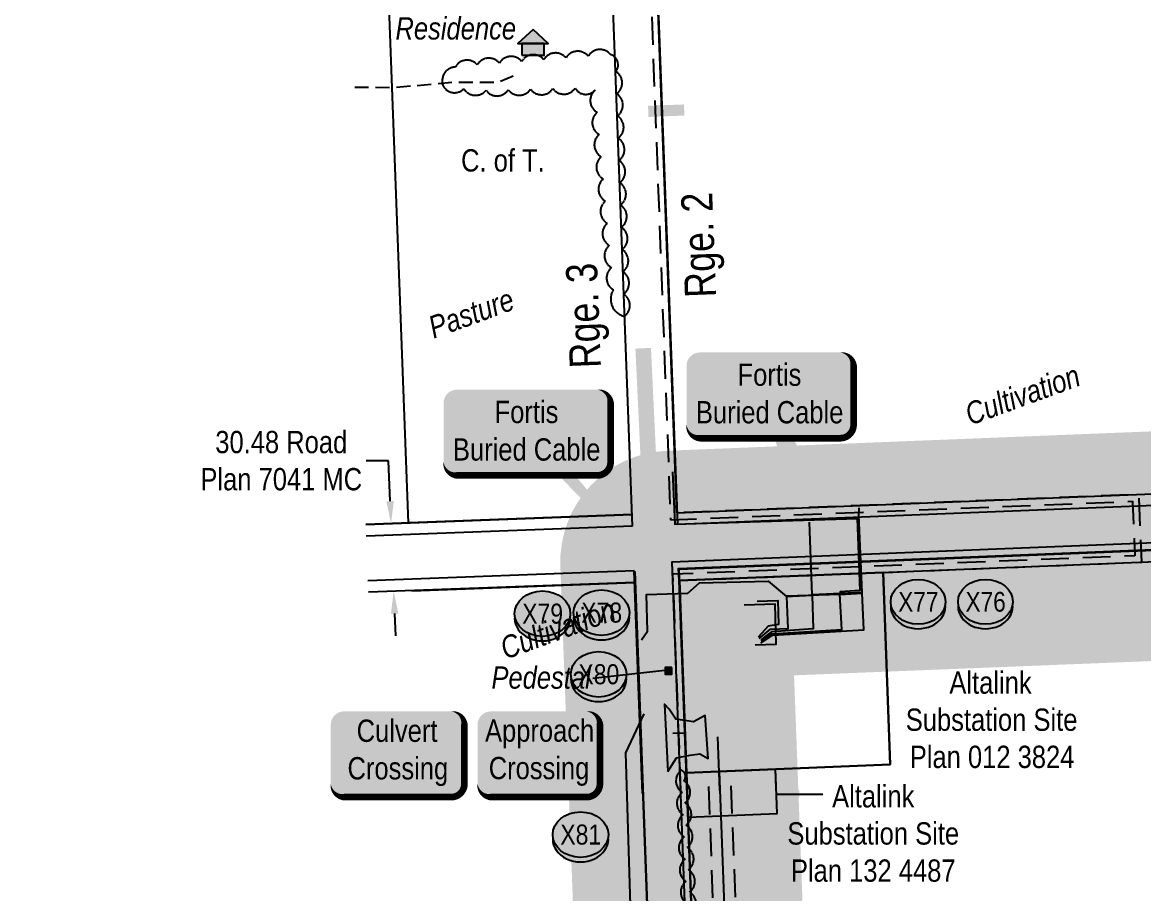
# Model space of a CAD drawing. Extents: x 665644 to 689199, y 5825051 to 5844826.
# Drawn here: x 683104 to 683608, y 5835478 to 5835869 of the extents above; entities that cross this region are included whole.
import ezdxf
from ezdxf.enums import TextEntityAlignment as Align

# ---------------------------------------------------------------- set-up
doc = ezdxf.new("R2010")
doc.units = 0
doc.header["$LTSCALE"] = 5
doc.header["$PDSIZE"] = 0.5
for name, pattern in [('0', [1, 1, 0]), ('foc-FLOWLINE', [3.75, 2.5, -1.25]), ('UG_PIPE', [1.875, 1.25, -0.625])]:
    doc.linetypes.add(name, pattern=pattern)
doc.layers.get('Defpoints').update_dxf_attribs({"color": 9})
for name, color, linetype in [('AS-PIPE-UG', 44, 'UG_PIPE'), ('AS-POWER', 104, 'foc-POWER'), ('AS-POWER-T', 104, 'Continuous'), ('AS-RESIDENCE', 14, 'Continuous'), ('AS-ROADS', 254, 'Continuous'), ('AS-TELEPHONE', 224, 'foc-TEL'), ('AS-TELEPHONE-T', 224, 'Continuous'), ('C-EZE', 13, 'foc-FLOWLINE'), ('CG-NOTES', 7, 'Continuous'), ('D-TXT', 6, 'Continuous'), ('DIMENSION', 1, 'Continuous'), ('F-EZE', 190, 'foc-FLOWLINE'), ('F-RW', 190, 'Continuous'), ('L-SEC', 7, 'Continuous'), ('L-TITLEDB', 4, 'Continuous'), ('L-TITLEDB-T', 4, 'Continuous'), ('P-BUFFER-H 30m', 51, 'Continuous'), ('P-CROSSINGS', 250, 'Continuous'), ('T-BUSH', 110, '0')]:
    doc.layers.add(name, color=color, linetype=linetype)
doc.layers.add('F-RW-T', color=190, linetype='Continuous', lineweight=9)
doc.layers.add('T-TEXT', color=48, linetype='Continuous', lineweight=18)
for name, color, linetype, true_color in [('P-75m DRAINAGE AREA', 7, 'Continuous', 0xf1f8f1), ('P-PROPOSED-WL3', 92, 'Continuous', 0x00bd00), ('P-PROPOSED-WL4', 7, 'Continuous', 0x5b5bc8)]:
    doc.layers.add(name, color=color, linetype=linetype, true_color=true_color)
doc.styles.add('175L', font='ARIALN.TTF', dxfattribs={"height": 20})
doc.styles.add('80', font='ARIALN.TTF', dxfattribs={"height": 10})
doc.styles.add('80CG', font='ARIALN.TTF', dxfattribs={"height": 10})
doc.styles.add('80L', font='ARIALN.TTF', dxfattribs={"height": 10})
doc.styles.add('80LS', font='ARIALNI.TTF', dxfattribs={"height": 10})
doc.styles.add('Crossing', font='ARIALN.TTF', dxfattribs={"height": 10})
doc.styles.add('foc-LtypeFont', font='ARIALN.TTF', dxfattribs={"height": 7.35})
doc.linetypes.add('foc-POWER', pattern='A,6,-1,["P",foc-LtypeFont,S=0.2,R=0,X=-0.625,Y=-0.75],-1.24,4', length=12.24)
doc.linetypes.add('foc-POWER-NOLINE', pattern='A,0,-4,["P",foc-LtypeFont,S=0.2,R=0,X=-0.625,Y=-0.75],-8.24', length=12.24)
doc.linetypes.add('foc-TEL', pattern='A,2,-1,["T",foc-LtypeFont,S=0.2,R=0,X=-0.425,Y=-0.75],-1.24,8', length=12.24)
doc.linetypes.add('foc-TEL-NOLINE', pattern='A,0,-2,["T",foc-LtypeFont,S=0.2,R=0,X=-0.425,Y=-0.75],-10.24', length=12.24)
doc.dimstyles.new('Compass 5 000', dxfattribs={"dimscale": 5, "dimtxt": 9, "dimasz": 2, "dimexe": 0.2, "dimexo": 0.0625, "dimgap": 0.5, "dimtad": 0, "dimtih": 1, "dimtoh": 1, "dimzin": 0, "dimdsep": 46, "dimtxsty": '80CG', "dimcen": 0.1, "dimse1": 1, "dimse2": 1, "dimclrd": 256, "dimclrt": 256, "dimaunit": 1, "dimadec": 4, "dimazin": 0, "dimtfac": 0.06, "dimtofl": 0, "dimtmove": 0, "dimatfit": 1, "dimfxl": 0.2, "dimtolj": 1, "dimtzin": 0, "dimlwd": -1, "dimarcsym": 0})

# ---------------------------------------------------------------- blocks, each defined once
blk = doc.blocks.new('*D1399')
at = {"layer": 'Defpoints', "color": 0, "transparency": 16777216}
for p in [(683146.25, 5835638.98), (683270.97, 5835613.46), (683147.47, 5835608.52)]:
    blk.add_point(p, dxfattribs=at)
at = {"layer": 'L-TITLEDB-T', "transparency": 16777216}
for p, q in [((683268.62, 5835672.07), (683258.62, 5835672.07)), ((683269.35, 5835653.9), (683268.62, 5835672.07)), ((683271.36, 5835603.47), (683271.76, 5835593.47))]:
    blk.add_line(p, q, dxfattribs=at)
for points in [[(683271.01, 5835653.97), (683267.68, 5835653.84), (683269.75, 5835643.91)], [(683273.03, 5835603.53), (683269.7, 5835603.4), (683270.97, 5835613.46)]]:
    blk.add_solid(points, dxfattribs=at)
at = {"layer": 'L-TITLEDB-T', "transparency": 16777216, "insert": (683220.5, 5835672.07), "char_height": 10, "attachment_point": 5, "style": '80CG'}
blk.add_mtext('\\A1;30.48 Road\\PPlan 7041 MC', dxfattribs=at)
blk = doc.blocks.new('res_occ')
for points in [[(0.1, 0.89), (-1.26, -0.37), (1.46, -0.37)], [(-0.9, -1.43), (1.1, -1.43), (1.1, -0.37), (-0.9, -0.37)]]:
    blk.add_hatch(color=14).paths.add_polyline_path(points)
at = {"color": 14}
for points in [[(0.1, 0.89), (-1.26, -0.37), (1.46, -0.37)], [(-0.9, -1.43), (1.1, -1.43), (1.1, -0.37), (-0.9, -0.37)]]:
    blk.add_lwpolyline(points, close=True, dxfattribs=at)
blk = doc.blocks.new('*U385')
h = blk.add_hatch(color=254)
edge = h.paths.add_edge_path()
edge.add_line((-24, -20), (24, -20))
edge.add_arc((24, -14), 6, 270, 360)
edge.add_line((30, -14), (30, 12.5))
edge.add_arc((24, 12.5), 6, 0, 90)
edge.add_line((24, 18.5), (-24, 18.5))
edge.add_arc((-24, 12.5), 6, 90, 180)
edge.add_line((-30, 12.5), (-30, -14))
edge.add_arc((-24, -14), 6, 180, 270)
at = {"color": 160, "flags": 128}
blk.add_lwpolyline([(-24, -20, 3, 3, 0), (24, -20, 3, 3, 0.414214), (30, -14, 3, 3, 0), (30, 12.5, 3, 0, 0.414214), (24, 18.5, 0, 0, 0), (-24, 18.5, 0, 0, 0.414214), (-30, 12.5, 0, 0, 0), (-30, -14, 0, 3, 0.414214)], format="xyseb", close=True, dxfattribs=at)
at = {"color": 160, "style": '80'}
blk.add_attdef('ENTER_TEXT_001', (-26.85, -4.92), '', height=10, dxfattribs=at)
blk = doc.blocks.new('*U2116')
h = blk.add_hatch(color=59)
edge = h.paths.add_edge_path()
edge.add_line((-21.5, -20), (21.5, -20))
edge.add_arc((21.5, -14), 6, 270, 360)
edge.add_line((27.5, -14), (27.5, 12.5))
edge.add_arc((21.5, 12.5), 6, 0, 90)
edge.add_line((21.5, 18.5), (-21.5, 18.5))
edge.add_arc((-21.5, 12.5), 6, 90, 180)
edge.add_line((-27.5, 12.5), (-27.5, -14))
edge.add_arc((-21.5, -14), 6, 180, 270)
at = {"color": 1, "flags": 128}
blk.add_lwpolyline([(-21.5, -20, 3, 3, 0), (21.5, -20, 3, 3, 0.414214), (27.5, -14, 3, 3, 0), (27.5, 12.5, 3, 0, 0.414214), (21.5, 18.5, 0, 0, 0), (-21.5, 18.5, 0, 0, 0.414214), (-27.5, 12.5, 0, 0, 0), (-27.5, -14, 0, 3, 0.414214)], format="xyseb", close=True, dxfattribs=at)
blk.add_lwpolyline([(63.08, 0.22, 0, 7.5, 0), (0, 0, 0, 0, 0)], format="xyseb", dxfattribs=at)
at = {"color": 1, "style": '80'}
blk.add_attdef('ENTER_TEXT_001', (-35.99, -5), '', height=10, dxfattribs=at)
blk = doc.blocks.new('xing2')
h = blk.add_hatch(color=50)
h.dxf.hatch_style = 1
edge = h.paths.add_edge_path()
edge.add_ellipse((0, 0), major_axis=(-12.5, 0), ratio=0.816297, start_angle=0, end_angle=360)
h = blk.add_hatch(color=250)
h.dxf.hatch_style = 1
edge = h.paths.add_edge_path()
edge.add_ellipse((0, -2.05), major_axis=(-12.5, 0), ratio=0.816297, start_angle=0, end_angle=180)
edge.add_line((12.5, -2.05), (12.5, 0))
edge.add_ellipse((0, 0), major_axis=(-12.5, 0), ratio=0.816297, start_angle=0, end_angle=180, ccw=False)
edge.add_line((-12.5, 0), (-12.5, -2.05))
at = {"color": 250}
blk.add_ellipse((0, 0), major_axis=(-12.5, 0), ratio=0.816297, dxfattribs=at)
blk.add_ellipse((0, -2.05), major_axis=(-12.5, 0), ratio=0.816297, start_param=0, end_param=3.141593, dxfattribs=at)
at = {"color": 250, "style": 'Crossing'}
blk.add_attdef('CROSSING', text='', height=9, dxfattribs=at).set_placement((0.09, 0.02), align=Align.MIDDLE_CENTER)
at = {"color": 250, "style": 'Crossing', "flags": 1}
for tag, p in [('OWNER', (0.09, -12.49)), ('DESCRIPTION', (0.09, -25.77)), ('LOCATION', (0.09, -39.3)), ('DWG_REF', (0.09, -52.84))]:
    blk.add_attdef(tag, text='', height=9, dxfattribs=at).set_placement(p, align=Align.MIDDLE_CENTER)
blk = doc.blocks.new('*U2572')
h = blk.add_hatch(color=255)
edge = h.paths.add_edge_path()
edge.add_line((-31.5, -20), (31.5, -20))
edge.add_arc((31.5, -14), 6, 270, 360)
edge.add_line((37.5, -14), (37.5, 12.5))
edge.add_arc((31.5, 12.5), 6, 0, 90)
edge.add_line((31.5, 18.5), (-31.5, 18.5))
edge.add_arc((-31.5, 12.5), 6, 90, 180)
edge.add_line((-37.5, 12.5), (-37.5, -14))
edge.add_arc((-31.5, -14), 6, 180, 270)
at = {"color": 104, "flags": 128}
blk.add_lwpolyline([(-31.5, -20, 3, 3, 0), (31.5, -20, 3, 3, 0.414214), (37.5, -14, 3, 3, 0), (37.5, 12.5, 3, 0, 0.414214), (31.5, 18.5, 0, 0, 0), (-31.5, 18.5, 0, 0, 0.414214), (-37.5, 12.5, 0, 0, 0), (-37.5, -14, 0, 3, 0.414214)], format="xyseb", close=True, dxfattribs=at)
blk.add_lwpolyline([(18, -73.11, 0, 7.5, 0), (0, 0, 0, 0, 0)], format="xyseb", dxfattribs=at)
at = {"color": 104, "style": '80'}
blk.add_attdef('ENTER_TEXT_001', (-26.85, -4.92), '', height=10, dxfattribs=at)
blk = doc.blocks.new('*U2585')
h = blk.add_hatch(color=255)
edge = h.paths.add_edge_path()
edge.add_line((-31.5, -20), (31.5, -20))
edge.add_arc((31.5, -14), 6, 270, 360)
edge.add_line((37.5, -14), (37.5, 12.5))
edge.add_arc((31.5, 12.5), 6, 0, 90)
edge.add_line((31.5, 18.5), (-31.5, 18.5))
edge.add_arc((-31.5, 12.5), 6, 90, 180)
edge.add_line((-37.5, 12.5), (-37.5, -14))
edge.add_arc((-31.5, -14), 6, 180, 270)
at = {"color": 104, "flags": 128}
blk.add_lwpolyline([(-31.5, -20, 3, 3, 0), (31.5, -20, 3, 3, 0.414214), (37.5, -14, 3, 3, 0), (37.5, 12.5, 3, 0, 0.414214), (31.5, 18.5, 0, 0, 0), (-31.5, 18.5, 0, 0, 0.414214), (-37.5, 12.5, 0, 0, 0), (-37.5, -14, 0, 3, 0.414214)], format="xyseb", close=True, dxfattribs=at)
blk.add_lwpolyline([(66.08, -73.36, 0, 7.5, 0), (0, 0, 0, 0, 0)], format="xyseb", dxfattribs=at)
at = {"color": 104, "style": '80'}
blk.add_attdef('ENTER_TEXT_001', (-26.85, -4.92), '', height=10, dxfattribs=at)

msp = doc.modelspace()

# ---------------------------------------------------------------- hatches: boundary and pattern name
at = {"layer": 'AS-ROADS'}
h = msp.add_hatch(color=256, dxfattribs=at)
h.dxf.hatch_style = 1
h.paths.add_polyline_path([(683393.978, 5835532.591), (683397.955, 5835538.718), (683404.086, 5835539.877), (683408.39, 5835540.546), (683412.035, 5835538.393), (683410.709, 5835557.768), (683405.573, 5835554.953), (683397.619, 5835556.112), (683394.637, 5835560.583), (683392.482, 5835562.902)])
at = {"layer": 'AS-TELEPHONE-T'}
h = msp.add_hatch(color=256, dxfattribs=at)
h.dxf.hatch_style = 1
h.paths.add_polyline_path([(683395.832, 5835579.306), (683392.832, 5835579.306), (683392.832, 5835576.306), (683395.832, 5835576.306)])
at = {"layer": 'P-BUFFER-H 30m'}
h = msp.add_hatch(color=256, dxfattribs=at)
h.dxf.hatch_style = 1
edge = h.paths.add_edge_path()
edge.add_line((687813.608, 5843964.27), (687792.469, 5843963.499))
edge.add_line((687792.469, 5843963.499), (687791.909, 5843978.775))
edge.add_arc((687741.943, 5843976.944), 50, 2.09826, 92.10058)
edge.add_line((687740.11, 5844026.91), (687681.4, 5844024.757))
edge.add_arc((687683.232, 5843974.791), 50, 92.10058, 182.10058)
edge.add_line((687633.266, 5843972.958), (687633.376, 5843969.96))
edge.add_arc((687683.342, 5843971.793), 50, 182.10058, 272.10058)
edge.add_line((687685.175, 5843921.826), (687690.919, 5843922.037))
edge.add_line((687690.919, 5843922.037), (687691.478, 5843906.773))
edge.add_arc((687741.445, 5843908.604), 50, 182.09826, 272.08805)
edge.add_line((687743.267, 5843858.637), (687764.495, 5843859.411))
edge.add_line((687764.495, 5843859.411), (687793.2, 5843110.276))
edge.add_line((687793.2, 5843110.276), (687807.746, 5842732.724))
edge.add_line((687807.746, 5842732.724), (687807.804, 5842731.228))
edge.add_arc((687857.767, 5842733.15), 50, 182.20341, 245.19796)
edge.add_line((687836.793, 5842687.762), (687851.379, 5842308.745))
edge.add_arc((687901.342, 5842310.668), 50, 182.20396, 196.36335)
edge.add_arc((687902.278, 5842286.2), 50, 168.01679, 182.19199)
edge.add_line((687852.315, 5842284.288), (687872.672, 5841752.416))
edge.add_arc((687897.171, 5841708.829), 50, 119.33885, 182.192)
edge.add_line((687847.207, 5841706.917), (687855.857, 5841480.949))
edge.add_line((687855.857, 5841480.949), (687887.227, 5840670.064))
edge.add_arc((687937.19, 5840671.997), 50, 182.2155, 182.31843)
edge.add_line((687887.231, 5840669.974), (687919.666, 5839868.838))
edge.add_line((687919.666, 5839868.838), (687945.827, 5839221.317))
edge.add_arc((687995.786, 5839223.335), 50, 182.3136, 192.12678)
edge.add_arc((688136.55, 5839253.581), 193.976, 192.12678, 220.70439)
edge.add_arc((688136.562, 5839253.567), 193.976, 220.69871, 225.77376)
edge.add_arc((688027.105, 5839071.759), 50, 121.11726, 182.31753)
edge.add_line((687977.146, 5839069.737), (687978.076, 5839046.738))
edge.add_arc((688028.035, 5839048.759), 50, 182.31754, 272.20608)
edge.add_line((688029.96, 5838998.797), (688067.616, 5839000.247))
edge.add_line((688067.616, 5839000.247), (688096.367, 5838241.769))
edge.add_arc((688146.331, 5838243.663), 50, 182.17081, 182.25778)
edge.add_line((688096.37, 5838241.693), (688149.032, 5836905.985))
edge.add_line((688149.032, 5836905.985), (688112.158, 5836904.518))
edge.add_line((688112.158, 5836904.518), (688068.344, 5837010.621))
edge.add_line((688068.344, 5837010.621), (688062.462, 5837029.303))
edge.add_line((688062.462, 5837029.303), (688047.461, 5837091.121))
edge.add_line((688047.461, 5837091.121), (688027.035, 5837175.861))
edge.add_arc((687978.427, 5837164.144), 50, 13.55257, 14.03091)
edge.add_line((688026.935, 5837176.266), (687985.051, 5837343.868))
edge.add_arc((687936.543, 5837331.746), 50, 14.03091, 104.03091)
edge.add_line((687924.421, 5837380.254), (687921.51, 5837379.527))
edge.add_arc((687933.632, 5837331.019), 50, 104.03091, 194.03091)
edge.add_line((687885.124, 5837318.897), (687926.954, 5837151.509))
edge.add_line((687926.954, 5837151.509), (687947.338, 5837066.946))
edge.add_arc((687995.946, 5837078.662), 50, 193.55257, 193.63964)
edge.add_line((687947.356, 5837066.872), (687962.785, 5837003.288))
edge.add_arc((688011.375, 5837015.079), 50, 193.63964, 197.47801)
edge.add_line((687963.684, 5837000.062), (687970.789, 5836977.497))
edge.add_arc((688018.48, 5836992.514), 50, 197.47801, 202.43756)
edge.add_line((687972.266, 5836973.43), (688004.347, 5836895.738))
edge.add_arc((688026.965, 5836851.146), 50, 116.89466, 182.25904)
edge.add_line((687977.004, 5836849.175), (687977.122, 5836846.177))
edge.add_arc((688027.083, 5836848.148), 50, 182.25904, 272.21391)
edge.add_line((688029.015, 5836798.186), (688079.224, 5836800.127))
edge.add_arc((688077.293, 5836850.089), 50, 272.21391, 272.27778)
edge.add_line((688079.28, 5836800.129), (688153.089, 5836803.065))
edge.add_line((688153.089, 5836803.065), (688159.726, 5836634.655))
edge.add_line((688159.726, 5836634.655), (688160.498, 5836614.759))
edge.add_arc((688210.461, 5836616.7), 50, 182.22424, 242.41612)
edge.add_line((688187.308, 5836572.383), (688208.062, 5836038.119))
edge.add_arc((688258.025, 5836040.06), 50, 182.22458, 195.43636)
edge.add_arc((688258.912, 5836017.222), 50, 169.01281, 182.22443)
edge.add_line((688208.949, 5836015.282), (688215.24, 5835853.338))
edge.add_line((688215.24, 5835853.338), (688213.976, 5835852.793))
edge.add_arc((688233.749, 5835806.869), 50, 113.29459, 113.92068)
edge.add_line((688213.476, 5835852.574), (688204.983, 5835848.808))
edge.add_arc((688225.257, 5835803.102), 50, 113.92068, 202.9361)
edge.add_line((688179.21, 5835783.617), (688181.14, 5835779.055))
edge.add_arc((688084.293, 5835654.254), 157.97, 52.18792, 56.73975)
edge.add_arc((688084.293, 5835654.255), 157.969, 56.7396, 92.21807)
edge.add_line((688078.179, 5835812.106), (687980.957, 5835808.363))
edge.add_arc((687931.506, 5835800.976), 50, 8.49611, 92.19497)
edge.add_line((687929.591, 5835850.939), (687439.748, 5835832.164))
edge.add_arc((687441.663, 5835782.201), 50, 92.19497, 182.18327)
edge.add_line((687391.699, 5835780.296), (687408.934, 5835328.225))
edge.add_line((687408.934, 5835328.225), (687412.776, 5835227.801))
edge.add_line((687412.776, 5835227.801), (687412.891, 5835224.781))
edge.add_line((687412.891, 5835224.781), (687420.169, 5835037.106))
edge.add_line((687420.169, 5835037.106), (687139.195, 5835024.776))
edge.add_arc((687101.801, 5834991.584), 50, 41.5922, 92.51272)
edge.add_line((687099.609, 5835041.536), (687096.612, 5835041.405))
edge.add_arc((687098.804, 5834991.453), 50, 92.51272, 143.23962)
edge.add_line((687058.746, 5835021.376), (686673.733, 5835005.988))
edge.add_arc((686675.73, 5834956.027), 50, 92.28887, 182.2208)
edge.add_line((686625.768, 5834954.09), (686635.936, 5834691.882))
edge.add_line((686635.936, 5834691.882), (685911.197, 5834664.777))
edge.add_line((685911.197, 5834664.777), (685885.953, 5835322.392))
edge.add_arc((685835.99, 5835320.474), 50, 2.19831, 91.42059)
edge.add_line((685834.751, 5835370.459), (685598.035, 5835364.588))
edge.add_line((685598.035, 5835364.588), (685359.45, 5835715.681))
edge.add_line((685359.45, 5835715.681), (685357.975, 5835717.849))
edge.add_arc((685316.632, 5835689.729), 50, 34.22236, 92.19618)
edge.add_line((685314.716, 5835739.692), (685044.653, 5835729.335))
edge.add_line((685044.653, 5835729.335), (685045.607, 5835732.65))
edge.add_line((685045.607, 5835732.65), (685055.679, 5835767.617))
edge.add_arc((685007.633, 5835781.456), 50, 343.93109, 425.13146)
edge.add_line((685028.66, 5835826.82), (685008.859, 5835835.998))
edge.add_arc((684987.832, 5835790.634), 50, 65.13146, 155.47649)
edge.add_line((684942.343, 5835811.388), (684932.955, 5835790.811))
edge.add_line((684932.955, 5835790.811), (684908.46, 5835737.12))
edge.add_line((684908.46, 5835737.12), (684908.444, 5835737.085))
edge.add_line((684908.444, 5835737.085), (684197.179, 5835708.669))
edge.add_line((684197.179, 5835708.669), (683393.731, 5835676.576))
edge.add_arc((683395.726, 5835626.616), 50, 92.28743, 182.12531)
edge.add_line((683345.761, 5835624.761), (683346.064, 5835616.594))
edge.add_line((683346.064, 5835616.594), (683375.909, 5834817.734))
edge.add_line((683375.909, 5834817.734), (683406.039, 5834013.82))
edge.add_line((683406.039, 5834013.82), (683427.719, 5833449.338))
edge.add_arc((683462.178, 5833413.109), 50, 133.56548, 182.14611)
edge.add_line((683412.213, 5833411.237), (683448.053, 5832454.846))
edge.add_line((683448.053, 5832454.846), (682694.7, 5832426.991))
edge.add_line((682694.7, 5832426.991), (681941.407, 5832399.199))
edge.add_line((681941.407, 5832399.199), (681924.683, 5832845.521))
edge.add_arc((681874.718, 5832843.649), 50, 2.14593, 143.11319)
edge.add_line((681834.727, 5832873.661), (681815.566, 5832848.129))
edge.add_arc((681855.557, 5832818.117), 50, 143.11319, 182.14688)
edge.add_line((681805.592, 5832816.244), (681821.394, 5832394.722))
edge.add_line((681821.394, 5832394.722), (681068.872, 5832366.421))
edge.add_line((681068.872, 5832366.421), (680263.435, 5832336.202))
edge.add_arc((680265.309, 5832286.237), 50, 92.14863, 182.14452)
edge.add_line((680215.344, 5832284.366), (680246.207, 5831460.199))
edge.add_line((680246.207, 5831460.199), (680276.19, 5830656.55))
edge.add_line((680276.19, 5830656.55), (680279.747, 5830561.031))
edge.add_arc((680314.013, 5830524.619), 50, 133.26128, 182.13257)
edge.add_line((680264.048, 5830522.758), (680289.023, 5829852.064))
edge.add_line((680289.023, 5829852.064), (680316.8, 5829103.153))
edge.add_line((680316.8, 5829103.153), (679564.962, 5829074.33))
edge.add_arc((679566.877, 5829024.367), 50, 92.1954, 96.67096)
edge.add_line((679561.069, 5829074.029), (679119.028, 5829057.15))
edge.add_arc((679120.935, 5829007.187), 50, 92.18666, 110.97734)
edge.add_line((679103.036, 5829053.873), (679095.938, 5829051.152))
edge.add_line((679095.938, 5829051.152), (678836.113, 5829041.267))
edge.add_arc((678838.014, 5828991.303), 50, 92.17865, 148.46811)
edge.add_line((678795.396, 5829017.452), (678774.367, 5829016.654))
edge.add_line((678774.367, 5829016.654), (678734.431, 5829015.192))
edge.add_line((678734.431, 5829015.192), (677941.676, 5828986.005))
edge.add_line((677941.676, 5828986.005), (677136.147, 5828956.545))
edge.add_line((677136.147, 5828956.545), (676399.428, 5828929.16))
edge.add_arc((676378.945, 5828883.548), 50, 65.81651, 92.08954)
edge.add_line((676377.122, 5828933.515), (676311.431, 5828931.118))
edge.add_arc((676313.254, 5828881.152), 50, 92.08954, 118.40251)
edge.add_line((676289.471, 5828925.133), (675618.565, 5828900.649))
edge.add_arc((675574.778, 5828876.511), 50, 28.86544, 92.08994)
edge.add_line((675572.954, 5828926.478), (675563.641, 5828926.138))
edge.add_line((675563.641, 5828926.138), (675558.345, 5829067.321))
edge.add_arc((675508.381, 5829065.447), 50, 2.14827, 92.14821)
edge.add_line((675506.506, 5829115.412), (675486.408, 5829114.658))
edge.add_arc((675488.282, 5829064.693), 50, 92.14821, 182.14828)
edge.add_line((675438.317, 5829062.819), (675443.606, 5828921.831))
edge.add_line((675443.606, 5828921.831), (674689.556, 5828895.403))
edge.add_line((674689.556, 5828895.403), (673885.412, 5828867.204))
edge.add_line((673885.412, 5828867.204), (673865.306, 5828866.497))
edge.add_line((673865.306, 5828866.497), (673427.271, 5828851.088))
edge.add_arc((673429.028, 5828801.119), 50, 92.01465, 155.23756)
edge.add_line((673383.626, 5828822.062), (673063.809, 5828810.812))
edge.add_line((673063.809, 5828810.812), (672261.334, 5828782.583))
edge.add_line((672261.334, 5828782.583), (672241.233, 5828781.876))
edge.add_line((672241.233, 5828781.876), (671464.35, 5828754.656))
edge.add_arc((671443.768, 5828709.089), 50, 65.69192, 92.00685)
edge.add_line((671442.017, 5828759.058), (671313.396, 5828754.551))
edge.add_line((671313.396, 5828754.551), (671174.332, 5828749.681))
edge.add_arc((671176.082, 5828699.712), 50, 92.00583, 118.33384)
edge.add_line((671152.351, 5828743.722), (670616.93, 5828724.863))
edge.add_line((670616.93, 5828724.863), (669814.594, 5828696.828))
edge.add_line((669814.594, 5828696.828), (669785.832, 5828695.818))
edge.add_arc((669742.011, 5828671.74), 50, 28.7877, 92.00972)
edge.add_line((669740.258, 5828721.709), (669011.371, 5828696.132))
edge.add_arc((669013.124, 5828646.163), 50, 92.00972, 92.15561)
edge.add_line((669011.243, 5828696.128), (668980.075, 5828694.954))
edge.add_arc((668981.956, 5828644.99), 50, 92.15561, 155.14244)
edge.add_line((668936.588, 5828666.008), (668189.385, 5828639.682))
edge.add_line((668189.385, 5828639.682), (667635.387, 5828620.34))
edge.add_arc((667591.538, 5828596.314), 50, 28.71884, 92.01135)
edge.add_line((667589.783, 5828646.283), (667386.586, 5828639.147))
edge.add_line((667386.586, 5828639.147), (666756.08, 5828616.609))
edge.add_arc((666757.866, 5828566.641), 50, 92.04727, 155.18038)
edge.add_line((666712.484, 5828587.629), (666025.494, 5828563.366))
edge.add_arc((666033.062, 5828349.069), 214.43, 92.02269, 136.04584)
edge.add_line((665878.694, 5828497.902), (665787.104, 5828403.013))
edge.add_arc((665942.312, 5828253.201), 215.715, 136.01347, 181.93424)
edge.add_arc((665776.691, 5828247.607), 50, 181.93424, 181.99327)
edge.add_line((665726.721, 5828245.868), (665745.71, 5827700.266))
edge.add_line((665745.71, 5827700.266), (665757.47, 5827361.533))
edge.add_line((665757.47, 5827361.533), (665757.574, 5827358.535))
edge.add_arc((665807.544, 5827360.27), 50, 181.98841, 271.9875)
edge.add_line((665809.278, 5827310.3), (665812.277, 5827310.404))
edge.add_line((665812.277, 5827310.404), (665985.206, 5827316.405))
edge.add_arc((665983.472, 5827366.375), 50, 271.9875, 362.04207)
edge.add_line((666033.441, 5827368.156), (666032.177, 5827403.589))
edge.add_line((666032.177, 5827403.589), (666031.701, 5827417.647))
edge.add_line((666031.701, 5827417.647), (666072.442, 5827459.493))
edge.add_line((666072.442, 5827459.493), (666106.054, 5827458.849))
edge.add_arc((666107.012, 5827508.84), 50, 268.90143, 294.66022)
edge.add_line((666127.874, 5827463.4), (666172.459, 5827483.869))
edge.add_line((666172.459, 5827483.869), (666350.016, 5827525.676))
edge.add_arc((666338.557, 5827574.345), 50, 283.2493, 405.41323)
edge.add_line((666373.656, 5827609.954), (666371.132, 5827612.442))
edge.add_arc((666336.033, 5827576.833), 50, 45.41323, 103.2493)
edge.add_line((666324.573, 5827625.502), (666143.698, 5827582.914))
edge.add_arc((666155.158, 5827534.245), 50, 103.2493, 114.66022)
edge.add_line((666134.296, 5827579.685), (666133.685, 5827579.404))
edge.add_arc((666084.581, 5827569.982), 50, 10.86194, 62.58611)
edge.add_line((666107.602, 5827614.367), (666099.432, 5827618.605))
edge.add_arc((666076.411, 5827574.22), 50, 62.58611, 152.58611)
edge.add_line((666032.026, 5827597.24), (666030.645, 5827594.577))
edge.add_arc((666075.03, 5827571.557), 50, 152.58611, 184.80847)
edge.add_line((666025.206, 5827567.365), (666021.831, 5827559.92))
edge.add_line((666021.831, 5827559.92), (666003.067, 5827535.89))
edge.add_line((666003.067, 5827535.89), (665942.142, 5827473.312))
edge.add_arc((665977.967, 5827438.432), 50, 135.7667, 181.93918)
edge.add_line((665927.996, 5827436.741), (665928.647, 5827417.504))
edge.add_line((665928.647, 5827417.504), (665858.673, 5827415.076))
edge.add_line((665858.673, 5827415.076), (665848.648, 5827703.844))
edge.add_line((665848.648, 5827703.844), (665829.66, 5828249.421))
edge.add_arc((665942.312, 5828253.201), 112.715, 136.01347, 181.9217, ccw=False)
edge.add_line((665861.213, 5828331.48), (665952.824, 5828426.391))
edge.add_arc((666033.077, 5828349.035), 111.465, 92.02995, 136.0531, ccw=False)
edge.add_line((666029.129, 5828460.43), (666763.716, 5828486.374))
edge.add_arc((666761.951, 5828536.343), 50, 272.02269, 335.20661)
edge.add_line((666807.342, 5828515.375), (667390.232, 5828536.212))
edge.add_line((667390.232, 5828536.212), (667545.778, 5828541.674))
edge.add_arc((667589.622, 5828565.71), 50, 208.73134, 271.99963)
edge.add_line((667591.367, 5828515.74), (668192.996, 5828536.745))
edge.add_line((668192.996, 5828536.745), (668987.773, 5828564.747))
edge.add_arc((668986.012, 5828614.716), 50, 272.01784, 335.23575)
edge.add_line((669031.414, 5828593.772), (669696.261, 5828617.102))
edge.add_arc((669740.082, 5828641.18), 50, 208.78768, 272.00974)
edge.add_line((669741.835, 5828591.211), (669818.198, 5828593.891))
edge.add_line((669818.198, 5828593.891), (670620.542, 5828621.926))
edge.add_line((670620.542, 5828621.926), (671177.684, 5828641.55))
edge.add_arc((671175.924, 5828691.519), 50, 272.01722, 298.32267)
edge.add_line((671199.646, 5828647.505), (671317.002, 5828651.615))
edge.add_line((671317.002, 5828651.615), (671420.483, 5828655.241))
edge.add_arc((671441.065, 5828700.808), 50, 245.69213, 272.00667)
edge.add_line((671442.816, 5828650.839), (672244.847, 5828678.94))
edge.add_line((672244.847, 5828678.94), (672264.955, 5828679.647))
edge.add_line((672264.955, 5828679.647), (673067.43, 5828707.876))
edge.add_line((673067.43, 5828707.876), (673434.856, 5828720.801))
edge.add_arc((673433.098, 5828770.77), 50, 272.01462, 335.23759)
edge.add_line((673478.5, 5828749.827), (673868.927, 5828763.561))
edge.add_line((673868.927, 5828763.561), (673889.027, 5828764.268))
edge.add_line((673889.027, 5828764.268), (674693.164, 5828792.467))
edge.add_line((674693.164, 5828792.467), (675500.312, 5828820.755))
edge.add_arc((675498.561, 5828870.724), 50, 272.00724, 280.21865)
edge.add_arc((675512.664, 5828871.243), 50, 263.99269, 272.08971)
edge.add_line((675514.487, 5828821.276), (675529.103, 5828821.809))
edge.add_arc((675572.891, 5828845.947), 50, 208.86537, 272.09001)
edge.add_line((675574.715, 5828795.98), (676318.375, 5828823.119))
edge.add_arc((676316.552, 5828873.086), 50, 272.09001, 298.40197)
edge.add_line((676340.335, 5828829.104), (676355.733, 5828829.666))
edge.add_arc((676376.247, 5828875.264), 50, 245.77711, 272.12881)
edge.add_line((676378.104, 5828825.299), (677139.93, 5828853.617))
edge.add_line((677139.93, 5828853.617), (677142.894, 5828853.723))
edge.add_line((677142.894, 5828853.723), (677945.453, 5828883.075))
edge.add_line((677945.453, 5828883.075), (678738.158, 5828912.26))
edge.add_line((678738.158, 5828912.26), (678778.097, 5828913.705))
edge.add_arc((678776.288, 5828963.673), 50, 272.07307, 272.18773)
edge.add_line((678778.197, 5828913.709), (678843.88, 5828916.218))
edge.add_arc((678841.971, 5828966.182), 50, 272.18773, 328.47344)
edge.add_line((678884.591, 5828940.037), (679108.621, 5828948.56))
edge.add_arc((679106.72, 5828998.524), 50, 272.17865, 290.97734)
edge.add_line((679124.62, 5828951.838), (679131.721, 5828954.56))
edge.add_line((679131.721, 5828954.56), (679571.885, 5828971.367))
edge.add_arc((679569.977, 5829021.331), 50, 272.18666, 276.68636)
edge.add_line((679575.799, 5828971.671), (680373.641, 5829002.256))
edge.add_arc((680371.726, 5829052.22), 50, 272.1954, 362.12416)
edge.add_line((680421.691, 5829054.073), (680391.951, 5829855.889))
edge.add_line((680391.951, 5829855.889), (680368.489, 5830485.958))
edge.add_arc((680334.223, 5830522.37), 50, 313.26111, 362.13274)
edge.add_line((680384.188, 5830524.23), (680379.118, 5830660.386))
edge.add_line((680379.118, 5830660.386), (680349.134, 5831464.046))
edge.add_line((680349.134, 5831464.046), (680320.255, 5832235.262))
edge.add_line((680320.255, 5832235.262), (681072.739, 5832263.494))
edge.add_line((681072.739, 5832263.494), (681878.221, 5832293.787))
edge.add_arc((681876.342, 5832343.751), 50, 272.15381, 280.26482)
edge.add_arc((681890.428, 5832344.283), 50, 264.05749, 272.11282)
edge.add_line((681892.272, 5832294.317), (682698.502, 5832324.062))
edge.add_line((682698.502, 5832324.062), (683504.849, 5832353.876))
edge.add_arc((683503.001, 5832403.842), 50, 272.11753, 362.14611)
edge.add_line((683552.966, 5832405.714), (683516.657, 5833374.612))
edge.add_arc((683482.235, 5833410.876), 50, 313.50786, 362.19949)
edge.add_line((683532.198, 5833412.795), (683508.964, 5834017.724))
edge.add_line((683508.964, 5834017.724), (683478.837, 5834821.585))
edge.add_line((683478.837, 5834821.585), (683450.661, 5835575.768))
edge.add_line((683450.661, 5835575.768), (684201.29, 5835605.751))
edge.add_line((684201.29, 5835605.751), (684941.173, 5835635.31))
edge.add_arc((684973.421, 5835673.521), 50, 229.83796, 272.28778)
edge.add_line((684975.417, 5835623.561), (685002.215, 5835624.632))
edge.add_line((685002.215, 5835624.632), (685289.097, 5835635.634))
edge.add_line((685289.097, 5835635.634), (685529.106, 5835282.768))
edge.add_arc((685570.449, 5835310.888), 50, 214.22236, 271.42059)
edge.add_line((685571.688, 5835260.903), (685785.035, 5835266.194))
edge.add_line((685785.035, 5835266.194), (685810.304, 5834607.918))
edge.add_arc((685860.267, 5834609.836), 50, 182.19831, 272.13019)
edge.add_line((685862.125, 5834559.871), (686636.086, 5834588.659))
edge.add_line((686636.086, 5834588.659), (686641.013, 5834586.586))
edge.add_arc((686660.402, 5834632.673), 50, 247.18296, 272.2208)
edge.add_line((686662.34, 5834582.711), (686693.163, 5834583.906))
edge.add_arc((686691.226, 5834633.869), 50, 272.2208, 362.2208)
edge.add_line((686741.188, 5834635.806), (686730.742, 5834905.184))
edge.add_line((686730.742, 5834905.184), (687096.457, 5834919.801))
edge.add_arc((687094.46, 5834969.762), 50, 272.28887, 272.51251)
edge.add_line((687096.652, 5834919.81), (687477.365, 5834936.515))
edge.add_arc((687475.173, 5834986.467), 50, 272.51251, 362.22074)
edge.add_line((687525.135, 5834988.405), (687515.815, 5835228.746))
edge.add_arc((687465.853, 5835226.809), 50, 2.22074, 2.56067)
edge.add_line((687515.803, 5835229.043), (687515.675, 5835231.897))
edge.add_line((687515.675, 5835231.897), (687511.859, 5835332.146))
edge.add_line((687511.859, 5835332.146), (687496.643, 5835731.269))
edge.add_line((687496.643, 5835731.269), (687880.882, 5835745.996))
edge.add_arc((687930.335, 5835753.374), 50, 188.48547, 272.205)
edge.add_line((687932.258, 5835703.411), (688082.154, 5835709.183))
edge.add_arc((688084.288, 5835654.236), 54.988, 56.74576, 92.22423, ccw=False)
edge.add_arc((688084.293, 5835654.254), 54.97, 22.03557, 56.73975, ccw=False)
edge.add_arc((688181.595, 5835693.637), 50, 202.03557, 293.68752)
edge.add_line((688201.683, 5835647.85), (688280.324, 5835682.35))
edge.add_arc((688260.236, 5835728.138), 50, 293.68752, 382.9361)
edge.add_line((688306.283, 5835747.623), (688298.863, 5835765.158))
edge.add_line((688298.863, 5835765.158), (688701.829, 5835780.771))
edge.add_arc((688699.894, 5835830.734), 50, 272.21888, 362.24439)
edge.add_line((688749.855, 5835832.692), (688749.36, 5835845.334))
edge.add_line((688749.36, 5835845.334), (688748.864, 5835857.976))
edge.add_arc((688698.903, 5835856.018), 50, 2.24439, 92.22594)
edge.add_line((688696.961, 5835905.98), (688316.847, 5835891.205))
edge.add_line((688316.847, 5835891.205), (688313.728, 5835971.489))
edge.add_arc((688289.892, 5836015.442), 50, 298.47149, 362.2359)
edge.add_line((688339.854, 5836017.393), (688338.729, 5836046.222))
edge.add_arc((688288.767, 5836044.272), 50, 2.2359, 65.9704)
edge.add_line((688309.127, 5836089.938), (688288.43, 5836622.737))
edge.add_arc((688238.468, 5836620.796), 50, 2.22458, 62.43559)
edge.add_line((688261.605, 5836665.12), (688253.921, 5836860.097))
edge.add_line((688253.921, 5836860.097), (688199.292, 5838245.711))
edge.add_line((688199.292, 5838245.711), (688169.217, 5839039.109))
edge.add_line((688169.217, 5839039.109), (688168.534, 5839057.143))
edge.add_arc((688118.57, 5839055.249), 50, 2.17081, 11.72188)
edge.add_arc((688118.002, 5839072.287), 50, 352.09128, 362.26174)
edge.add_line((688167.964, 5839074.26), (688167.248, 5839092.382))
edge.add_arc((688104.423, 5839089.928), 62.872, 2.23704, 56.20907)
edge.add_line((688139.391, 5839142.179), (688084.683, 5839178.831))
edge.add_arc((688136.609, 5839253.611), 91.041, 220.69788, 235.22459, ccw=False)
edge.add_arc((688136.561, 5839253.587), 90.989, 194.66931, 220.70627, ccw=False)
edge.add_line((688048.538, 5839230.545), (688022.582, 5839873.001))
edge.add_line((688022.582, 5839873.001), (687990.149, 5840674.093))
edge.add_line((687990.149, 5840674.093), (687958.78, 5841484.91))
edge.add_line((687958.78, 5841484.91), (687951.949, 5841663.397))
edge.add_arc((687927.45, 5841706.984), 50, 299.33862, 362.19207)
edge.add_line((687977.414, 5841708.896), (687977.103, 5841716.998))
edge.add_line((687977.103, 5841716.998), (687975.881, 5841748.92))
edge.add_line((687975.881, 5841748.92), (687957.269, 5842235.198))
edge.add_line((687957.269, 5842235.198), (688259.699, 5842246.388))
edge.add_arc((688257.85, 5842296.354), 50, 272.11903, 362.11861)
edge.add_line((688307.816, 5842298.203), (688306.69, 5842328.635))
edge.add_arc((688256.724, 5842326.787), 50, 2.11861, 92.11381)
edge.add_line((688254.88, 5842376.753), (687952.268, 5842365.583))
edge.add_line((687952.268, 5842365.583), (687937.888, 5842739.238))
edge.add_arc((687887.925, 5842737.315), 50, 2.20396, 65.20046)
edge.add_line((687908.897, 5842782.704), (687896.124, 5843114.231))
edge.add_line((687896.124, 5843114.231), (687865.394, 5843916.218))
edge.add_arc((687815.43, 5843914.303), 50, 2.19439, 92.08805)
at = {"layer": 'P-PROPOSED-WL3', "linetype": 'Continuous'}
h = msp.add_hatch(color=256, dxfattribs=at)
h.dxf.hatch_style = 1
h.paths.add_polyline_path([(684953.95, 5835716.367), (684951.069, 5835710.054), (684949.01, 5835688.666), (684199.175, 5835658.709), (683395.726, 5835626.616), (683396.029, 5835618.448), (683399.027, 5835618.56), (683398.835, 5835623.737), (684199.295, 5835655.711), (684951.746, 5835685.773), (684954.007, 5835709.266), (684957.308, 5835716.501)])
at = {"layer": 'P-PROPOSED-WL4'}
h = msp.add_hatch(color=256, dxfattribs=at)
h.dxf.hatch_style = 1
h.paths.add_polyline_path([(678776.288, 5828963.673), (678841.971, 5828966.182), (678841.125, 5828988.42), (679106.72, 5828998.524), (679121.546, 5829004.208), (679569.977, 5829021.331), (679569.972, 5829021.484), (680371.726, 5829052.22), (680341.986, 5829854.036), (680317.122, 5830521.733), (680334.223, 5830522.37), (680329.152, 5830658.525), (680299.169, 5831462.182), (680268.419, 5832283.352), (681070.864, 5832313.458), (681876.342, 5832343.751), (681858.595, 5832817.167), (681872.038, 5832835.08), (681890.428, 5832344.283), (682696.659, 5832374.028), (683503.001, 5832403.842), (683465.288, 5833410.226), (683482.235, 5833410.876), (683459.001, 5834015.805), (683428.872, 5834819.712), (683399.047, 5835618.576), (683396.049, 5835618.465), (683425.874, 5834819.601), (683456.003, 5834015.693), (683479.122, 5833413.758), (683462.178, 5833413.109), (683499.891, 5832406.729), (682696.548, 5832377.025), (681893.313, 5832347.391), (681874.718, 5832843.649), (681855.557, 5832818.117), (681873.232, 5832346.636), (681070.751, 5832316.456), (680265.309, 5832286.237), (680296.172, 5831462.07), (680326.155, 5830658.414), (680331.114, 5830525.256), (680314.013, 5830524.619), (680338.988, 5829853.924), (680368.617, 5829055.102), (679566.877, 5829024.367), (679566.882, 5829024.214), (679120.935, 5829007.187), (679106.11, 5829001.502), (678838.014, 5828991.303), (678838.86, 5828969.066), (678776.229, 5828966.688)])

# ---------------------------------------------------------------- linework, layer by layer
at = {"layer": 'AS-PIPE-UG', "flags": 128}
for points in [[(683324.644, 5835844.751), (683317.746, 5835841.834), (683297.051, 5835841.834), (683271.05, 5835839.448), (683251.156, 5835839.693)], [(683324.644, 5835844.751), (683317.746, 5835841.834), (683297.051, 5835841.834), (683271.05, 5835839.448), (683270.572, 5835839.454)], [(683324.644, 5835844.751), (683317.746, 5835841.834), (683297.051, 5835841.834), (683271.05, 5835839.448), (683270.572, 5835839.454)]]:
    msp.add_lwpolyline(points, dxfattribs=at)
at = {"layer": 'AS-POWER', "linetype": 'foc-POWER-NOLINE', "flags": 128}
for points in [[(683398.098, 5835648.725), (683368.219, 5836447.663), (683364.477, 5836547.593)], [(683398.098, 5835648.725), (684091.803, 5835676.435)], [(683258.48, 5835643.491), (683378, 5835647.921)], [(683277.911, 5835644.211), (683378, 5835647.921)], [(683277.911, 5835644.211), (683378, 5835647.921)]]:
    msp.add_lwpolyline(points, dxfattribs=at)
at = {"layer": 'AS-POWER', "flags": 128}
for points in [[(683396.154, 5835667.131), (683397.096, 5835643.649), (683478.944, 5835646.182), (683480.223, 5835613.906), (683471.343, 5835613.259), (683471.255, 5835612.362), (683471.267, 5835612.145)], [(683481.265, 5835612.876), (683479.673, 5835647.589), (683479.858, 5835650.931)], [(683457.487, 5835644.526), (683458.711, 5835611.918), (683458.721, 5835611.647)], [(683382.135, 5835591.676), (683384.944, 5835595.595), (683384.432, 5835612.014), (683402.947, 5835612.692), (683408.144, 5835617.322), (683439.038, 5835618.108), (683447.295, 5835611.183)], [(683435.778, 5835590.219), (683441.118, 5835593.742), (683482.004, 5835596.226), (683481.268, 5835612.804), (683481.265, 5835612.876)], [(683481.169, 5835612.885), (683458.807, 5835611.854)], [(683433.188, 5835589.443), (683442.562, 5835589.788), (683442.185, 5835607.709), (683428.282, 5835607.323)], [(683434.12, 5835609.052), (683443.366, 5835609.308), (683443.662, 5835598.63), (683438.993, 5835597.849), (683434.569, 5835592.904)], [(683435.017, 5835592.371), (683440.028, 5835596.425), (683447.976, 5835596.74), (683447.378, 5835611.113), (683447.295, 5835611.183)], [(683458.721, 5835611.647), (683459.301, 5835596.598), (683440.564, 5835595.306), (683435.735, 5835591.76)], [(683435.965, 5835591.065), (683440.883, 5835594.463), (683472.15, 5835596.407), (683471.267, 5835612.145)], [(683447.141, 5835611.104), (683458.801, 5835611.749)], [(683447.421, 5835611.415), (683471.407, 5835612.147)], [(683471.274, 5835612.06), (683481.179, 5835612.668)], [(683412.265, 5835268.491), (683383.845, 5835257.691), (683375.135, 5835541.054), (683383.329, 5835558.557)], [(683417.369, 5835524.098), (683416.475, 5835548.188)], [(683417.369, 5835524.098), (683416.475, 5835548.188)], [(683443.642, 5834820.26), (683417.201, 5835532.684)], [(683524.424, 5832287.382), (683520.575, 5832387.296), (683489.869, 5833212.1), (683459.001, 5834015.805), (683402.431, 5835532.088)]]:
    msp.add_lwpolyline(points, dxfattribs=at)
at = {"layer": 'AS-POWER-T', "flags": 128}
msp.add_lwpolyline([(683447.015, 5835682.703, 5, 0, 0), (683479.914, 5835629.978, 0, 0, 0)], format="xyseb", dxfattribs=at)
at = {"layer": 'AS-ROADS', "flags": 128}
for points, const_width in [([(683385.216, 5835828.89), (683401.343, 5835829.493)], 5), ([(683382.94, 5835722.572), (683387.224, 5835631.895), (683433.222, 5834416.137), (683459.711, 5833731.661), (683492.251, 5832911.333), (683511.05, 5832397.649)], 6.999), ([(683397.132, 5835526.733), (683412.677, 5835527.31)], 5)]:
    msp.add_lwpolyline(points, dxfattribs=dict(at, const_width=const_width))
msp.add_lwpolyline([(683393.978, 5835532.591), (683397.955, 5835538.718), (683404.086, 5835539.877), (683408.39, 5835540.546), (683412.035, 5835538.393), (683410.709, 5835557.768), (683405.573, 5835554.953), (683397.619, 5835556.112), (683394.637, 5835560.583), (683392.482, 5835562.902)], close=True, dxfattribs=at)
at = {"layer": 'AS-TELEPHONE', "linetype": 'foc-TEL-NOLINE', "flags": 128}
for points in [[(683378.194, 5835642.744), (683348.12, 5836446.855), (683344.377, 5836546.785)], [(683399.237, 5835618.269), (684199.598, 5835650.238), (684298.027, 5835654.17), (684883.46, 5835677.559)], [(683382.654, 5835522.712), (683378.945, 5835622.642)], [(683382.654, 5835522.712), (683378.945, 5835622.642)], [(683426.047, 5834363.587), (683408.982, 5834818.71), (683379.157, 5835622.351)], [(683426.047, 5834363.587), (683408.982, 5834818.71), (683379.157, 5835622.351)], [(683279.056, 5835613.757), (683379.138, 5835617.467)]]:
    msp.add_lwpolyline(points, dxfattribs=at)
at = {"layer": 'AS-TELEPHONE-T', "flags": 128}
msp.add_lwpolyline([(683395.832, 5835579.306), (683392.832, 5835579.306), (683392.832, 5835576.306), (683395.832, 5835576.306)], close=True, dxfattribs=at)
msp.add_lwpolyline([(683392.832, 5835579.306), (683395.832, 5835576.306)], dxfattribs=at)
at = {"layer": 'C-EZE', "flags": 128}
for points in [[(683344.377, 5836546.785), (683348.12, 5836446.855), (683366.682, 5835950.491), (683383.783, 5835951.131), (683395.213, 5835645.607), (683602.637, 5835653.893), (683603.614, 5835629.435), (683396.125, 5835621.147), (683399.753, 5835523.395)], [(683344.377, 5836546.785), (683348.12, 5836446.855), (683366.682, 5835950.491), (683383.783, 5835951.131), (683395.213, 5835645.607), (683602.637, 5835653.893), (683603.614, 5835629.435), (683396.125, 5835621.147), (683399.753, 5835523.395)], [(683402.751, 5835523.514), (683399.234, 5835618.269), (683606.731, 5835626.557), (683605.515, 5835657.01), (683398.098, 5835648.725), (683386.669, 5835954.241), (683369.57, 5835953.601), (683351.118, 5836446.967), (683347.374, 5836546.906)], [(683402.751, 5835523.514), (683399.234, 5835618.269), (683606.731, 5835626.557), (683605.515, 5835657.01), (683398.098, 5835648.725), (683386.669, 5835954.241), (683369.57, 5835953.601), (683351.118, 5836446.967), (683347.374, 5836546.906)]]:
    msp.add_lwpolyline(points, dxfattribs=at)
at = {"layer": 'DIMENSION', "color": 2}
for points in [[(685572.009, 5835313.927), (685318.095, 5835687.578), (685316.632, 5835689.729), (685000.141, 5835677.591), (684977.454, 5835676.685), (684989.291, 5835717.779), (684997.561, 5835746.489), (685007.633, 5835781.456), (684987.832, 5835790.634), (684978.445, 5835770.058), (684953.95, 5835716.367), (684951.069, 5835710.054), (684949.01, 5835688.666), (684199.175, 5835658.709), (683395.726, 5835626.616), (683396.029, 5835618.448), (683425.874, 5834819.601), (683456.003, 5834015.693), (683479.122, 5833413.758)], [(683482.235, 5833410.876), (683459.001, 5834015.805), (683428.872, 5834819.712), (683399.027, 5835618.56), (683398.835, 5835623.737), (684199.295, 5835655.711), (684951.746, 5835685.773), (684954.007, 5835709.266), (684957.308, 5835716.501), (684983.388, 5835773.666), (684989.309, 5835786.643), (685004.038, 5835779.816), (684997.201, 5835756.078), (684986.133, 5835717.653), (684986.133, 5835717.653), (684973.421, 5835673.521), (685000.259, 5835674.594), (685314.861, 5835686.658), (685570.449, 5835310.888)]]:
    msp.add_lwpolyline(points, dxfattribs=at)
at = {"layer": 'F-EZE', "flags": 128}
for points in [[(683438.616, 5834820.074), (683412.176, 5835532.469)], [(683448.668, 5834820.447), (683422.227, 5835532.871)]]:
    msp.add_lwpolyline(points, dxfattribs=at)
at = {"layer": 'F-RW', "flags": 128}
for points in [[(683399.237, 5835618.269), (683490.628, 5835621.943), (683493.755, 5835535.745), (683402.431, 5835532.088)], [(683402.431, 5835532.088), (683403.172, 5835512.106), (683443.126, 5835513.706), (683442.384, 5835533.687)]]:
    msp.add_lwpolyline(points, close=True, dxfattribs=at)
at = {"layer": 'L-SEC', "flags": 128}
for points in [[(683378.194, 5835642.744), (683348.12, 5836446.855)], [(683368.219, 5836447.663), (683398.292, 5835643.547)], [(683398.292, 5835643.547), (684198.651, 5835675.517)], [(683399.042, 5835623.446), (684199.405, 5835655.416)], [(683378.194, 5835642.744), (683258.673, 5835638.303)], [(683428.872, 5834819.712), (683399.042, 5835623.446)], [(683378.945, 5835622.642), (683259.424, 5835618.201)], [(683379.157, 5835622.351), (683408.982, 5834818.71)]]:
    msp.add_lwpolyline(points, dxfattribs=at)
at = {"layer": 'L-TITLEDB', "flags": 128}
for points in [[(683262.408, 5836047.011), (683277.446, 5835644.158)], [(683262.408, 5836047.011), (683277.446, 5835644.158)], [(683262.408, 5836047.011), (683277.446, 5835644.158)], [(683398.098, 5835648.725), (684091.803, 5835676.435), (684091.472, 5835684.656), (684198.15, 5835688.917), (684313.766, 5835693.536), (684314.095, 5835685.314), (684341.07, 5835686.392)], [(683399.237, 5835618.269), (684199.598, 5835650.238), (684883.46, 5835677.559), (684883.777, 5835669.642), (685000.271, 5835674.296)], [(683378, 5835647.921), (683258.48, 5835643.491)], [(683378, 5835647.921), (683277.911, 5835644.211)], [(683378, 5835647.921), (683277.911, 5835644.211)], [(683379.138, 5835617.467), (683259.617, 5835613.037)], [(683379.138, 5835617.467), (683279.056, 5835613.757)], [(683379.138, 5835617.467), (683279.056, 5835613.757)], [(683442.703, 5835525.11), (683442.384, 5835533.687)], [(683442.663, 5835526.169), (683442.384, 5835533.687)], [(683442.703, 5835525.11), (683442.384, 5835533.687)]]:
    msp.add_lwpolyline(points, dxfattribs=at)
for points in [[(683402.431, 5835532.088), (683493.755, 5835535.745), (683490.628, 5835621.943), (683399.234, 5835618.269)], [(683402.431, 5835532.088), (683493.755, 5835535.745), (683490.628, 5835621.943), (683399.237, 5835618.269)], [(683402.431, 5835532.088), (683493.755, 5835535.745), (683490.628, 5835621.943), (683399.237, 5835618.269)]]:
    msp.add_lwpolyline(points, close=True, dxfattribs=at)
at = {"layer": 'P-75m DRAINAGE AREA', "flags": 128}
msp.add_lwpolyline([(683396.281, 5835549.831), (683401.767, 5835550.035)], dxfattribs=at)
at = {"layer": 'T-BUSH', "flags": 128}
for points in [[(683374.543, 5835736.904, 0.5205671), (683374.197, 5835746.897, 0.5205671), (683373.85, 5835756.89, 0.5205671), (683373.504, 5835766.882, 0.5205671), (683373.157, 5835776.875, 0.5205671), (683372.811, 5835786.868, 0.5205671), (683372.464, 5835796.861, 0.5205671), (683372.118, 5835806.854, 0.5205671), (683371.771, 5835816.846, 0.5205671), (683371.425, 5835826.839, 0.5205671), (683371.078, 5835836.832, 0.5205671), (683370.732, 5835846.825, 0.5205671), (683368.241, 5835854.418, 0.5205671), (683358.273, 5835853.643, 0.5205671), (683348.304, 5835852.867, 0.5205671), (683338.335, 5835852.092, 0.5205671), (683328.367, 5835851.316, 0.5205671), (683318.398, 5835850.54, 0.5205671), (683308.429, 5835849.765, 0.5205671), (683298.587, 5835848.778, 0.5205671), (683293.178, 5835840.369, 0.5205671), (683302.449, 5835839.069, 0.5205671), (683312.409, 5835838.326, 0.5205671), (683322.404, 5835838.58, 0.5205671), (683332.4, 5835838.834, 0.5205671), (683342.395, 5835839.088, 0.5205671), (683352.391, 5835839.342, 0.5205671), (683361.334, 5835838.413, 0.5205671), (683362.25, 5835828.456, 0.5205671), (683363.165, 5835818.5, 0.5205671), (683364.08, 5835808.543, 0.5205671), (683364.995, 5835798.586, 0.5205671), (683365.911, 5835788.629, 0.5205671), (683366.826, 5835778.672, 0.5205671), (683367.741, 5835768.715, 0.5205671), (683368.656, 5835758.759, 0.5205671), (683369.571, 5835748.802, 0.5205671)], [(683400.024, 5835533.217, 0.5205671), (683400.451, 5835523.227, 0.5205671), (683400.877, 5835513.237, 0.5205671), (683401.304, 5835503.248, 0.5205671), (683401.73, 5835493.258, 0.5205671), (683402.157, 5835483.268, 0.5205671), (683402.583, 5835473.279, 0.5205671), (683403.01, 5835463.289, 0.5205671), (683403.436, 5835453.3, 0.5205671), (683403.862, 5835443.31, 0.5205671), (683404.289, 5835433.32, 0.5205671), (683404.715, 5835423.331, 0.5205671), (683406.444, 5835428.598, 0.5205671), (683405.918, 5835438.583, 0.5205671), (683405.392, 5835448.568, 0.5205671), (683404.866, 5835458.553, 0.5205671), (683404.34, 5835468.538, 0.5205671), (683403.815, 5835478.523, 0.5205671), (683403.289, 5835488.508, 0.5205671), (683402.763, 5835498.493, 0.5205671), (683402.237, 5835508.478, 0.5205671), (683401.711, 5835518.463, 0.5205671), (683401.185, 5835528.447, 0.5205671)]]:
    msp.add_lwpolyline(points, format="xyb", close=True, dxfattribs=at)

# ---------------------------------------------------------------- block references
at = {"layer": 'AS-POWER-T'}
ref = msp.add_blockref('*U2572', (683439.878, 5835702.197), dxfattribs=dict(at, xscale=0.9998229880505174, yscale=0.9998229880505174, zscale=0.9998229880505174))
ref.add_attrib('ENTER_TEXT_001', 'Fortis', (683425.301, 5835705.704), dxfattribs={"layer": '0', "color": 104, "height": 9.9982, "style": '80'})
ref.add_attrib('ENTER_TEXT_002', 'Buried Cable', (683406.6, 5835688.863), dxfattribs={"layer": '0', "color": 104, "height": 9.99823, "style": '80'})
ref = msp.add_blockref('*U2585', (683330.827, 5835685.484), dxfattribs=dict(at, xscale=0.9998229880505174, yscale=0.9998229880505174, zscale=0.9998229880505174))
ref.add_attrib('ENTER_TEXT_001', 'Fortis', (683316.249, 5835688.991), dxfattribs={"layer": '0', "color": 104, "height": 9.9982, "style": '80'})
ref.add_attrib('ENTER_TEXT_002', 'Buried Cable', (683297.548, 5835672.149), dxfattribs={"layer": '0', "color": 104, "height": 9.99823, "style": '80'})
at = {"layer": 'AS-RESIDENCE'}
for xscale, yscale, zscale in [(4.999999999999985, 4.999999999999985, 4.999999999999985), (4.999999999999987, 4.999999999999987, 4.999999999999987), (4.999999999999981, 4.999999999999981, 4.999999999999981)]:
    msp.add_blockref('res_occ', (683332.997, 5835861.216), dxfattribs=dict(at, xscale=xscale, yscale=yscale, zscale=zscale))
at = {"layer": 'CG-NOTES'}
ref = msp.add_blockref('*U385', (683272.708, 5835541.104), dxfattribs=dict(at, xscale=0.9999949994049304, yscale=0.9999949994049304, zscale=0.9999949994049304))
ref.add_attrib('ENTER_TEXT_001', 'Culvert', (683254.329, 5835545.908), dxfattribs={"layer": '0', "color": 160, "height": 9.9999, "style": '80'})
ref.add_attrib('ENTER_TEXT_002', 'Crossing', (683250.232, 5835529.064), dxfattribs={"layer": '0', "color": 160, "height": 9.9999, "style": '80'})
ref = msp.add_blockref('*U2116', (683336.074, 5835541.104), dxfattribs=dict(at, xscale=0.9989460498686155, yscale=0.9989460498686155, zscale=0.9989460498686155))
ref.add_attrib('ENTER_TEXT_001', 'Approach', (683311.976, 5835545.99), dxfattribs={"layer": '0', "color": 1, "height": 9.9895, "style": '80'})
ref.add_attrib('ENTER_TEXT_002', 'Crossing', (683313.621, 5835529.164), dxfattribs={"layer": '0', "color": 1, "height": 9.9895, "style": '80'})
at = {"layer": 'P-CROSSINGS'}
for p, xscale, yscale, zscale, values in [((683506.346, 5835608.763), 0.9842519685039371, 0.9842519685039371, 0.9842519685039371, {'CROSSING': 'X77'}), ((683536.555, 5835608.769), 0.9842519685039371, 0.9842519685039371, 0.9842519685039371, {'CROSSING': 'X76'}), ((683337.722, 5835603.449), 0.9998760000000007, 0.9998760000000007, 0.9998760000000007, {'CROSSING': 'X79'}), ((683364.233, 5835603.918), 0.9998760000000007, 0.9998760000000007, 0.9998760000000007, {'CROSSING': 'X78'}), ((683362.954, 5835576.244), 0.9998760000000007, 0.9998760000000007, 0.9998760000000007, {'CROSSING': 'X80'}), ((683354.828, 5835504.292), 0.9998760000000007, 0.9998760000000007, 0.9998760000000007, {'CROSSING': 'X81'})]:
    msp.add_blockref('xing2', p, dxfattribs=dict(at, xscale=xscale, yscale=yscale, zscale=zscale)).add_auto_attribs(values)

# ---------------------------------------------------------------- texts
at = {"layer": 'AS-RESIDENCE', "insert": (683271.766, 5835871.138), "char_height": 10, "attachment_point": 1, "style": '175L'}
msp.add_mtext_dynamic_manual_height_columns('{\\fArial Narrow|b0|i1|c0|p34;Residence}', width=18.19126, gutter_width=100, heights=[0], dxfattribs=at)
at = {"layer": 'AS-TELEPHONE-T', "insert": (683314.843, 5835579.788), "char_height": 10, "attachment_point": 1, "style": '80L'}
msp.add_mtext_dynamic_manual_height_columns('{\\fArial Narrow|b0|i1|c0|p34;Pedestal}', width=9.29324, gutter_width=50, heights=[0], dxfattribs=at)
at = {"layer": 'D-TXT', "color": 3, "char_height": 14, "attachment_point": 1, "rotation": 92.22847, "style": '80L'}
for s, width, insert in [('Rge. 2', 73.75526, (683401.73, 5835745.005)), ('Rge. 3', 63.86109, (683350.017, 5835713.318))]:
    msp.add_mtext_dynamic_manual_height_columns(s, width=width, gutter_width=47.5, heights=[0], dxfattribs=dict(at, insert=insert))
at = {"layer": 'F-RW-T', "insert": (683486.204, 5835504.744), "char_height": 10.00227, "width": 83.78867, "attachment_point": 5, "style": '80CG'}
msp.add_mtext('\\A1;Altalink\\PSubstation Site\\PPlan 132 4487', dxfattribs=at)
at = {"layer": 'L-TITLEDB-T', "char_height": 10, "attachment_point": 1, "style": '175L'}
for s, width, insert in [('C. of T.', 73.36508, (683301.206, 5835811.883)), ('\\pi19.89;Altalink\\P\\pi0.30921;Substation Site\\P\\pi2.11;Plan 012 3824', 76.66889, (683500.492, 5835577.529))]:
    msp.add_mtext_dynamic_manual_height_columns(s, width=width, gutter_width=100, heights=[0], dxfattribs=dict(at, insert=insert))
at = {"layer": 'T-TEXT', "style": '80LS'}
for s, height, p in [('Pasture', 9.9988, (683305.736, 5835738.263)), ('Cultivation', 9.99881, (683553.203, 5835701.69)), ('Cultivation', 9.99881, (683344.585, 5835596.632))]:
    msp.add_text(s, height=height, rotation=20, dxfattribs=at).set_placement(p, align=Align.MIDDLE_CENTER)

# ---------------------------------------------------------------- dimensions: what is measured, and where the dimension line sits
at = {"layer": 'L-TITLEDB-T'}
dim = msp.add_linear_dim(base=(683270.965, 5835613.457), p1=(683146.253, 5835638.978), p2=(683147.469, 5835608.525), angle=272.28736, text='30.48 Road\\PPlan 7041 MC', dimstyle='Compass 5 000', dxfattribs=at)
dim.commit()
dim.dimension.update_dxf_attribs({"geometry": '*D1399', "text_midpoint": (683220.503, 5835672.066), "dimtype": 161})

# ---------------------------------------------------------------- leaders
at = {"layer": 'AS-TELEPHONE-T'}
msp.add_leader([(683392.732, 5835578.007), (683360.393, 5835574.365)], dimstyle='Compass 5 000', dxfattribs=at)
at = {"layer": 'F-RW-T', "path_type": 1}
msp.add_leader([(683442.98, 5835522.501), (683463.638, 5835522.501)], dimstyle='Compass 5 000', override={"dimgap": 0.5, "dimtad": 0}, dxfattribs=at)

doc.saveas('drawing.dxf')
